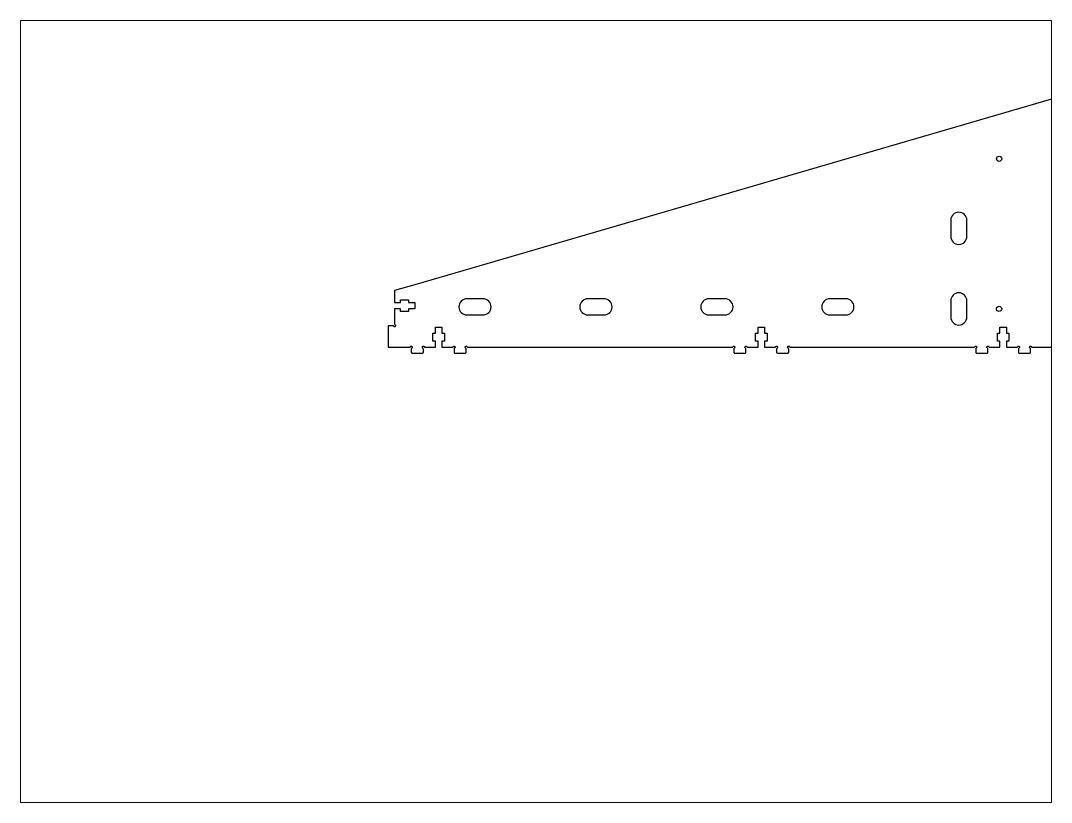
# Paper-space layout 'Presentación1' of a CAD drawing. Header units: millimetres. Extents: x 26 to 231, y 20 to 176.
# The model-space entities are those that its viewports show. They can reach past a viewport. Long polylines and large blocks are cut down to what shows.
import ezdxf

# ---------------------------------------------------------------- set-up
doc = ezdxf.new("R2010")
doc.units = ezdxf.units.MM
doc.layers.add('WHITE', color=7, linetype='Continuous')

msp = doc.modelspace()

# ---------------------------------------------------------------- linework, layer by layer
at = {"layer": 'WHITE', "linetype": 'Continuous'}
for p, q in [((347.01, 327), (347.01, 319)), ((355.01, 319), (355.01, 327)), ((115.01, 288), (107.01, 288)), ((175.01, 288), (167.01, 288)), ((235.01, 288), (227.01, 288)), ((295.01, 288), (287.01, 288)), ((347.01, 287), (347.01, 279)), ((355.01, 279), (355.01, 287)), ((107.01, 280), (115.01, 280)), ((167.01, 280), (175.01, 280)), ((227.01, 280), (235.01, 280)), ((287.01, 280), (295.01, 280))]:
    msp.add_line(p, q, dxfattribs=at)
for points in [[(387.04, 264.25, 0.267948), (387.47, 264), (448.01, 264)], [(403.2, 388.89), (81.11, 294.99), (71.11, 292.08), (71.11, 286.25), (74.11, 286.25), (74.11, 287.52), (78.11, 287.52), (78.11, 286.25), (81.11, 286.25), (81.11, 283.05), (78.11, 283.05), (78.11, 281.77), (74.11, 281.77), (74.11, 283.05), (71.11, 283.05), (71.11, 275.51, 0.267948), (71.36, 275.08), (71.36, 275.08, -1.303223), (70.68, 274.4), (70.68, 274.4, 0.267949), (70.24, 274.65), (68.01, 274.65), (68.01, 264), (78.54, 264, 0.267949), (78.98, 264.25), (78.98, 264.25, -1.303223), (79.66, 263.56), (79.66, 263.56, 0.267948), (79.41, 263.13), (79.41, 261.5, 0.414214), (79.91, 261), (84.91, 261, 0.414214), (85.41, 261.5), (85.41, 263.13, 0.267949), (85.16, 263.56), (85.16, 263.56, -1.303223), (85.84, 264.25), (85.84, 264.25, 0.267948), (86.27, 264), (91.41, 264), (91.41, 267), (90.13, 267), (90.13, 271), (91.41, 271), (91.41, 274), (94.61, 274), (94.61, 271), (95.88, 271), (95.88, 267), (94.61, 267), (94.61, 264), (99.74, 264, 0.267949), (100.18, 264.25), (100.18, 264.25, -1.303223), (100.86, 263.56), (100.86, 263.56, 0.267948), (100.61, 263.13), (100.61, 261.5, 0.414214), (101.11, 261), (106.11, 261, 0.414214), (106.61, 261.5), (106.61, 263.13, 0.267949), (106.36, 263.56), (106.36, 263.56, -1.303223), (107.04, 264.25), (107.04, 264.25, 0.267948), (107.47, 264), (238.54, 264), (238.54, 264), (238.54, 264, 0.267949), (238.98, 264.25), (238.98, 264.25, -1.303223), (239.66, 263.56), (239.66, 263.56, 0.267948), (239.41, 263.13), (239.41, 261.5, 0.414214), (239.91, 261), (244.91, 261, 0.414214), (245.41, 261.5), (245.41, 263.13, 0.267949), (245.16, 263.56), (245.16, 263.56, -1.303223), (245.84, 264.25), (245.84, 264.25, 0.267948), (246.27, 264), (251.41, 264), (251.41, 267), (250.13, 267), (250.13, 271), (251.41, 271), (251.41, 274), (254.61, 274), (254.61, 271), (255.88, 271), (255.88, 267), (254.61, 267), (254.61, 264), (259.74, 264, 0.267949), (260.18, 264.25), (260.18, 264.25, -1.303223), (260.86, 263.56), (260.86, 263.56, 0.267948), (260.61, 263.13), (260.61, 261.5, 0.414214), (261.11, 261), (266.11, 261, 0.414214), (266.61, 261.5), (266.61, 263.13, 0.267949), (266.36, 263.56), (266.36, 263.56, -1.303223), (267.04, 264.25), (267.04, 264.25, 0.267948), (267.47, 264), (358.54, 264), (358.54, 264, 0.267949), (358.98, 264.25), (358.98, 264.25, -1.303223), (359.66, 263.56), (359.66, 263.56, 0.267948), (359.41, 263.13), (359.41, 261.5, 0.414214), (359.91, 261), (364.91, 261, 0.414214), (365.41, 261.5), (365.41, 263.13, 0.267949), (365.16, 263.56), (365.16, 263.56, -1.303223), (365.84, 264.25), (365.84, 264.25, 0.267948), (366.27, 264), (371.41, 264), (371.41, 267), (370.13, 267), (370.13, 271), (371.41, 271), (371.41, 274), (374.61, 274), (374.61, 271), (375.88, 271), (375.88, 267), (374.61, 267), (374.61, 264), (379.74, 264, 0.267949), (380.18, 264.25), (380.18, 264.25, -1.303223), (380.86, 263.56), (380.86, 263.56, 0.267948), (380.61, 263.13), (380.61, 261.5, 0.414214), (381.11, 261), (386.11, 261, 0.414214), (386.61, 261.5), (386.61, 263.13, 0.267949), (386.36, 263.56), (386.36, 263.56, -1.303223), (387.04, 264.25)]]:
    msp.add_lwpolyline(points, format="xyb", dxfattribs=at)
for centre in [(370.99, 357.51), (370.98, 283.01)]:
    msp.add_circle(centre, 1.3, dxfattribs=at)
for centre, start, end in [((351.01, 327), 0, 180), ((351.01, 319), 180, 360), ((107.01, 284), 90, 270), ((115.01, 284), 270, 90), ((167.01, 284), 90, 270), ((175.01, 284), 270, 90), ((227.01, 284), 90, 270), ((235.01, 284), 270, 90), ((287.01, 284), 90, 270), ((295.01, 284), 270, 90), ((351.01, 287), 0, 180), ((351.01, 279), 180, 360)]:
    msp.add_arc(centre, 4, start, end, dxfattribs=at)

psp = doc.layouts.new('Presentación1')

# ---------------------------------------------------------------- viewports
at = {"layer": 'WHITE', "view_target_point": (194.44, 232.09)}
psp.add_viewport(center=(128.5, 97.5), size=(205.6, 156), view_center_point=(-53.16, 0), view_height=387.9424, dxfattribs=at)

doc.saveas('drawing.dxf')
